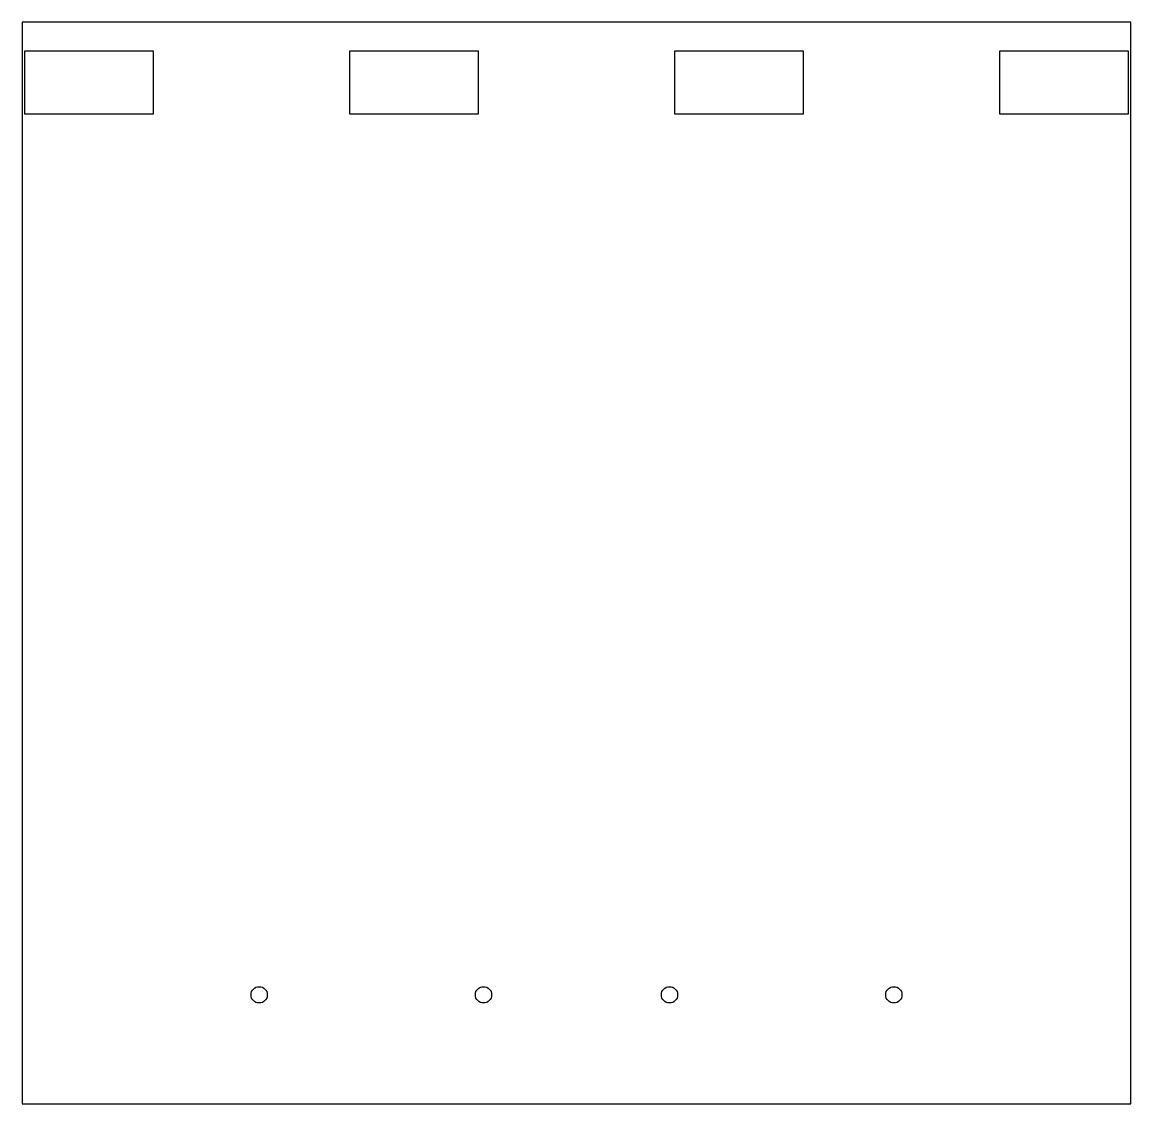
# Model space of a CAD drawing. Header units: millimetres. Extents: x -49.8 to 35.2, y -5 to 77.9.
import ezdxf

# ---------------------------------------------------------------- set-up
doc = ezdxf.new("R2010")
doc.units = ezdxf.units.MM

msp = doc.modelspace()

# ---------------------------------------------------------------- linework, layer by layer
for points in [[(35.167, 77.875), (-49.833, 77.875), (-49.833, -5), (35.167, -5)], [(-49.633, 70.825), (-49.633, 75.675), (-39.783, 75.675), (-39.783, 70.825)], [(-24.717, 70.825), (-24.717, 75.675), (-14.867, 75.675), (-14.867, 70.825)], [(0.2, 70.825), (0.2, 75.675), (10.05, 75.675), (10.05, 70.825)], [(34.967, 75.675), (34.967, 70.825), (25.117, 70.825), (25.117, 75.675)]]:
    msp.add_lwpolyline(points, close=True)
for centre in [(-31.663, 3.35), (-14.463, 3.35), (-0.203, 3.35), (16.997, 3.35)]:
    msp.add_circle(centre, 0.625)

doc.saveas('drawing.dxf')
